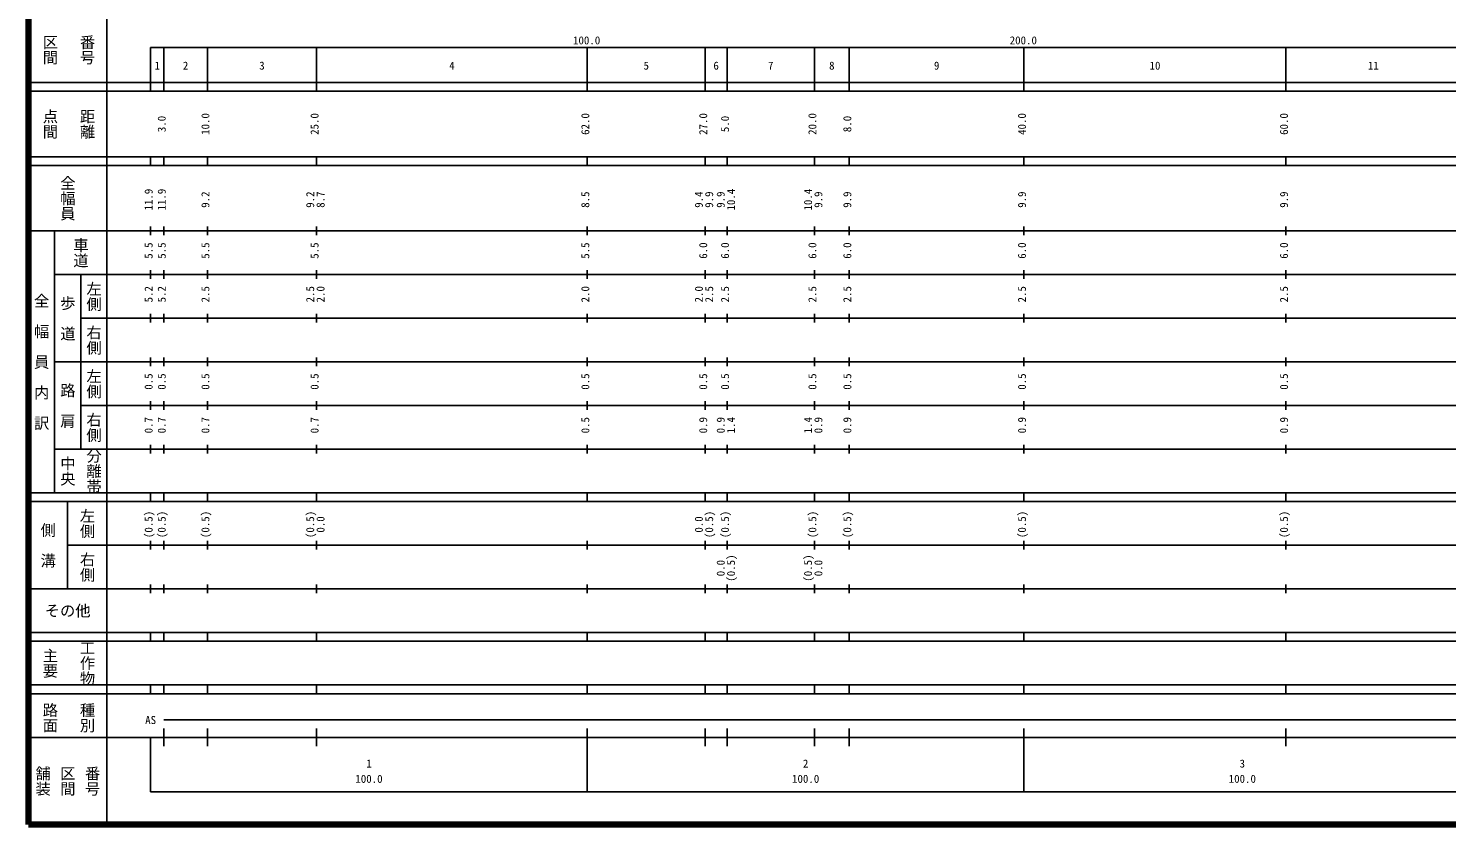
# Model space of a CAD drawing. Units: millimetres on the paper, enlarged 1000 times. Extents: x 40000 to 680000, y 20000 to 380000.
# Drawn here: x 40000 to 364788, y 20000 to 202409 of the extents above; entities that cross this region are included whole.
import ezdxf
from ezdxf.enums import TextEntityAlignment as Align

# ---------------------------------------------------------------- set-up
doc = ezdxf.new("R2010")
doc.units = ezdxf.units.MM
doc.header["$LTSCALE"] = 1000
doc.layers.add('M-TTL', color=2, linetype='Continuous', lineweight=140)
doc.layers.add('M-TTL-BAND', color=7, linetype='Continuous', lineweight=25)
doc.styles.add('@ＭＳ ゴシック', font='')
doc.styles.add('ＭＳ ゴシック', font='')
doc.styles.get('@ＭＳ ゴシック').set_extended_font_data('@MS Gothic')
doc.styles.get('ＭＳ ゴシック').set_extended_font_data('MS Gothic')

msp = doc.modelspace()

# ---------------------------------------------------------------- linework, layer by layer
at = {"layer": 'M-TTL'}
for p, q in [((40000, 380000), (40000, 20000)), ((40000, 20000), (680000, 20000))]:
    msp.add_line(p, q, dxfattribs=at)
at = {"layer": 'M-TTL-BAND'}
for p, q in [((58000, 370000), (58000, 20000)), ((68000, 198000), (579000, 198000)), ((68000, 198000), (68000, 188000)), ((71000, 188000), (71000, 198000)), ((81000, 188000), (81000, 198000)), ((106000, 188000), (106000, 198000)), ((168000, 188000), (168000, 198000)), ((195000, 188000), (195000, 198000)), ((200000, 188000), (200000, 198000)), ((220000, 188000), (220000, 198000)), ((228000, 188000), (228000, 198000)), ((268000, 188000), (268000, 198000)), ((328000, 188000), (328000, 198000)), ((40000, 190000), (579000, 190000)), ((40000, 188000), (579000, 188000)), ((40000, 173000), (579000, 173000)), ((68000, 171000), (68000, 173000)), ((71000, 171000), (71000, 173000)), ((81000, 171000), (81000, 173000)), ((106000, 171000), (106000, 173000)), ((168000, 171000), (168000, 173000)), ((195000, 171000), (195000, 173000)), ((200000, 171000), (200000, 173000)), ((220000, 171000), (220000, 173000)), ((228000, 171000), (228000, 173000)), ((268000, 171000), (268000, 173000)), ((328000, 171000), (328000, 173000)), ((40000, 171000), (579000, 171000)), ((40000, 156000), (579000, 156000)), ((46000, 96000), (46000, 156000)), ((68000, 155000), (68000, 157000)), ((71000, 155000), (71000, 157000)), ((81000, 155000), (81000, 157000)), ((106000, 155000), (106000, 157000)), ((168000, 155000), (168000, 157000)), ((195000, 155000), (195000, 157000)), ((200000, 155000), (200000, 157000)), ((220000, 155000), (220000, 157000)), ((228000, 155000), (228000, 157000)), ((268000, 155000), (268000, 157000)), ((328000, 155000), (328000, 157000)), ((68000, 145000), (68000, 147000)), ((71000, 145000), (71000, 147000)), ((81000, 145000), (81000, 147000)), ((106000, 145000), (106000, 147000)), ((168000, 145000), (168000, 147000)), ((195000, 145000), (195000, 147000)), ((200000, 145000), (200000, 147000)), ((220000, 145000), (220000, 147000)), ((228000, 145000), (228000, 147000)), ((268000, 145000), (268000, 147000)), ((328000, 145000), (328000, 147000)), ((46000, 146000), (579000, 146000)), ((52000, 146000), (52000, 106000)), ((68000, 135000), (68000, 137000)), ((71000, 135000), (71000, 137000)), ((81000, 135000), (81000, 137000)), ((106000, 135000), (106000, 137000)), ((168000, 135000), (168000, 137000)), ((195000, 135000), (195000, 137000)), ((200000, 135000), (200000, 137000)), ((220000, 135000), (220000, 137000)), ((228000, 135000), (228000, 137000)), ((268000, 135000), (268000, 137000)), ((328000, 135000), (328000, 137000)), ((52000, 136000), (579000, 136000)), ((68000, 125000), (68000, 127000)), ((71000, 125000), (71000, 127000)), ((81000, 125000), (81000, 127000)), ((106000, 125000), (106000, 127000)), ((168000, 125000), (168000, 127000)), ((195000, 125000), (195000, 127000)), ((200000, 125000), (200000, 127000)), ((220000, 125000), (220000, 127000)), ((228000, 125000), (228000, 127000)), ((268000, 125000), (268000, 127000)), ((328000, 125000), (328000, 127000)), ((46000, 126000), (579000, 126000)), ((68000, 115000), (68000, 117000)), ((71000, 115000), (71000, 117000)), ((81000, 115000), (81000, 117000)), ((106000, 115000), (106000, 117000)), ((168000, 115000), (168000, 117000)), ((195000, 115000), (195000, 117000)), ((200000, 115000), (200000, 117000)), ((220000, 115000), (220000, 117000)), ((228000, 115000), (228000, 117000)), ((268000, 115000), (268000, 117000)), ((328000, 115000), (328000, 117000)), ((52000, 116000), (579000, 116000)), ((46000, 106000), (579000, 106000)), ((68000, 105000), (68000, 107000)), ((71000, 105000), (71000, 107000)), ((81000, 105000), (81000, 107000)), ((106000, 105000), (106000, 107000)), ((168000, 105000), (168000, 107000)), ((195000, 105000), (195000, 107000)), ((200000, 105000), (200000, 107000)), ((220000, 105000), (220000, 107000)), ((228000, 105000), (228000, 107000)), ((268000, 105000), (268000, 107000)), ((328000, 105000), (328000, 107000)), ((40000, 96000), (579000, 96000)), ((68000, 94000), (68000, 96000)), ((71000, 94000), (71000, 96000)), ((81000, 94000), (81000, 96000)), ((106000, 94000), (106000, 96000)), ((168000, 94000), (168000, 96000)), ((195000, 94000), (195000, 96000)), ((200000, 94000), (200000, 96000)), ((220000, 94000), (220000, 96000)), ((228000, 94000), (228000, 96000)), ((268000, 94000), (268000, 96000)), ((328000, 94000), (328000, 96000)), ((40000, 94000), (579000, 94000)), ((49000, 94000), (49000, 74000)), ((68000, 83000), (68000, 85000)), ((71000, 83000), (71000, 85000)), ((81000, 83000), (81000, 85000)), ((106000, 83000), (106000, 85000)), ((168000, 83000), (168000, 85000)), ((195000, 83000), (195000, 85000)), ((200000, 83000), (200000, 85000)), ((220000, 83000), (220000, 85000)), ((228000, 83000), (228000, 85000)), ((268000, 83000), (268000, 85000)), ((328000, 83000), (328000, 85000)), ((49000, 84000), (579000, 84000)), ((68000, 73000), (68000, 75000)), ((71000, 73000), (71000, 75000)), ((81000, 73000), (81000, 75000)), ((106000, 73000), (106000, 75000)), ((168000, 73000), (168000, 75000)), ((195000, 73000), (195000, 75000)), ((200000, 73000), (200000, 75000)), ((220000, 73000), (220000, 75000)), ((228000, 73000), (228000, 75000)), ((268000, 73000), (268000, 75000)), ((328000, 73000), (328000, 75000)), ((40000, 74000), (579000, 74000)), ((40000, 64000), (579000, 64000)), ((40000, 62000), (579000, 62000)), ((68000, 62000), (68000, 64000)), ((71000, 62000), (71000, 64000)), ((81000, 62000), (81000, 64000)), ((106000, 62000), (106000, 64000)), ((168000, 62000), (168000, 64000)), ((195000, 62000), (195000, 64000)), ((200000, 62000), (200000, 64000)), ((220000, 62000), (220000, 64000)), ((228000, 62000), (228000, 64000)), ((268000, 62000), (268000, 64000)), ((328000, 62000), (328000, 64000)), ((40000, 52000), (579000, 52000)), ((68000, 50000), (68000, 52000)), ((71000, 50000), (71000, 52000)), ((81000, 50000), (81000, 52000)), ((106000, 50000), (106000, 52000)), ((168000, 50000), (168000, 52000)), ((195000, 50000), (195000, 52000)), ((200000, 50000), (200000, 52000)), ((220000, 50000), (220000, 52000)), ((228000, 50000), (228000, 52000)), ((268000, 50000), (268000, 52000)), ((328000, 50000), (328000, 52000)), ((40000, 50000), (579000, 50000)), ((71000, 44000), (565000, 44000)), ((40000, 40000), (579000, 40000)), ((68000, 40000), (68000, 27500)), ((71000, 38000), (71000, 42000)), ((81000, 38000), (81000, 42000)), ((106000, 38000), (106000, 42000)), ((168000, 27500), (168000, 42000)), ((195000, 38000), (195000, 42000)), ((200000, 38000), (200000, 42000)), ((220000, 38000), (220000, 42000)), ((228000, 38000), (228000, 42000)), ((268000, 27500), (268000, 42000)), ((328000, 38000), (328000, 42000)), ((68000, 27500), (579000, 27500))]:
    msp.add_line(p, q, dxfattribs=at)

# ---------------------------------------------------------------- texts
at = {"layer": 'M-TTL-BAND', "style": '@ＭＳ ゴシック'}
for s, p in [('区間', (45000, 197500)), ('番号', (53500, 197500)), ('点間', (45000, 180500)), ('距離', (53500, 180500)), ('全幅員', (49000, 163500)), ('車道', (52000, 151000)), ('左側', (55000, 141000)), ('全\u3000幅\u3000員\u3000内\u3000訳', (43000, 126000)), ('歩\u3000道', (49000, 136000)), ('右側', (55000, 131000)), ('左側', (55000, 121000)), ('路\u3000肩', (49000, 116000)), ('右側', (55000, 111000)), ('中央', (49000, 101000)), ('分離帯', (55000, 101000)), ('左側', (53500, 89000)), ('側\u3000溝', (44500, 84000)), ('右側', (53500, 79000)), ('工作物', (53500, 57000)), ('主要', (45000, 57000)), ('路面', (45000, 44500)), ('種別', (53500, 44500)), ('舗装', (43333, 30000)), ('区間', (49000, 30000)), ('番号', (54667, 30000))]:
    msp.add_text(s, height=2566, rotation=270, dxfattribs=at).set_placement(p, align=Align.MIDDLE_CENTER)
at = {"layer": 'M-TTL-BAND', "style": 'ＭＳ ゴシック'}
for s, p in [('100.0', (167844, 198195)), ('200.0', (267844, 198195)), ('1', (69500, 192405)), ('2', (76000, 192405)), ('3', (93500, 192405)), ('4', (137000, 192405)), ('5', (181500, 192405)), ('6', (197500, 192405)), ('7', (210000, 192405)), ('8', (224000, 192405)), ('9', (248000, 192405)), ('10', (298000, 192405)), ('11', (348000, 192405)), ('AS', (68000, 42500)), ('1', (118000, 32523)), ('2', (218000, 32523)), ('3', (318000, 32523)), ('100.0', (118000, 29033)), ('100.0', (218000, 29033)), ('100.0', (318000, 29033))]:
    msp.add_text(s, height=1833, dxfattribs=at).set_placement(p, align=Align.BOTTOM_CENTER)
for s, p in [('3.0', (72000, 180500)), ('10.0', (82000, 180500)), ('25.0', (107000, 180500)), ('62.0', (169000, 180500)), ('27.0', (196000, 180500)), ('5.0', (201000, 180500)), ('20.0', (221000, 180500)), ('8.0', (229000, 180500)), ('40.0', (269000, 180500)), ('60.0', (329000, 180500)), ('11.9', (69000, 163174)), ('11.9', (72000, 163174)), ('9.2', (82000, 163174)), ('9.2', (106000, 163174)), ('8.7', (108370, 163174)), ('8.5', (169000, 163174)), ('9.4', (195000, 163174)), ('9.9', (197370, 163174)), ('9.9', (200000, 163174)), ('10.4', (202370, 163174)), ('10.4', (220000, 163174)), ('9.9', (222370, 163174)), ('9.9', (229000, 163174)), ('9.9', (269000, 163174)), ('9.9', (329000, 163174)), ('5.5', (69000, 151500)), ('5.5', (72000, 151500)), ('5.5', (82000, 151500)), ('5.5', (107000, 151500)), ('5.5', (169000, 151500)), ('6.0', (196000, 151500)), ('6.0', (201000, 151500)), ('6.0', (221000, 151500)), ('6.0', (229000, 151500)), ('6.0', (269000, 151500)), ('6.0', (329000, 151500)), ('5.2', (69000, 141500)), ('5.2', (72000, 141500)), ('2.5', (82000, 141500)), ('2.5', (106000, 141500)), ('2.0', (108370, 141500)), ('2.0', (169000, 141500)), ('2.0', (195000, 141500)), ('2.5', (197370, 141500)), ('2.5', (201000, 141500)), ('2.5', (221000, 141500)), ('2.5', (229000, 141500)), ('2.5', (269000, 141500)), ('2.5', (329000, 141500)), ('0.5', (69000, 121500)), ('0.5', (72000, 121500)), ('0.5', (82000, 121500)), ('0.5', (107000, 121500)), ('0.5', (169000, 121500)), ('0.5', (196000, 121500)), ('0.5', (201000, 121500)), ('0.5', (221000, 121500)), ('0.5', (229000, 121500)), ('0.5', (269000, 121500)), ('0.5', (329000, 121500)), ('0.7', (69000, 111500)), ('0.7', (72000, 111500)), ('0.7', (82000, 111500)), ('0.7', (107000, 111500)), ('0.5', (169000, 111500)), ('0.9', (196000, 111500)), ('0.9', (200000, 111500)), ('1.4', (202370, 111500)), ('1.4', (220000, 111500)), ('0.9', (222370, 111500)), ('0.9', (229000, 111500)), ('0.9', (269000, 111500)), ('0.9', (329000, 111500)), ('(0.5)', (69000, 88764)), ('(0.5)', (72000, 88764)), ('(0.5)', (82000, 88764)), ('(0.5)', (106000, 88764)), ('(0.5)', (197370, 88764)), ('(0.5)', (201000, 88764)), ('(0.5)', (221000, 88764)), ('(0.5)', (229000, 88764)), ('(0.5)', (269000, 88764)), ('(0.5)', (329000, 88764)), ('0.0', (108370, 88764)), ('0.0', (195000, 88764)), ('(0.5)', (202370, 78764)), ('(0.5)', (220000, 78764)), ('0.0', (200000, 78764)), ('0.0', (222370, 78764))]:
    msp.add_text(s, height=1833, rotation=90, dxfattribs=at).set_placement(p, align=Align.BOTTOM_CENTER)
msp.add_text('その他', height=2566, dxfattribs=at).set_placement((49000, 69000), align=Align.MIDDLE_CENTER)

doc.saveas('drawing.dxf')
